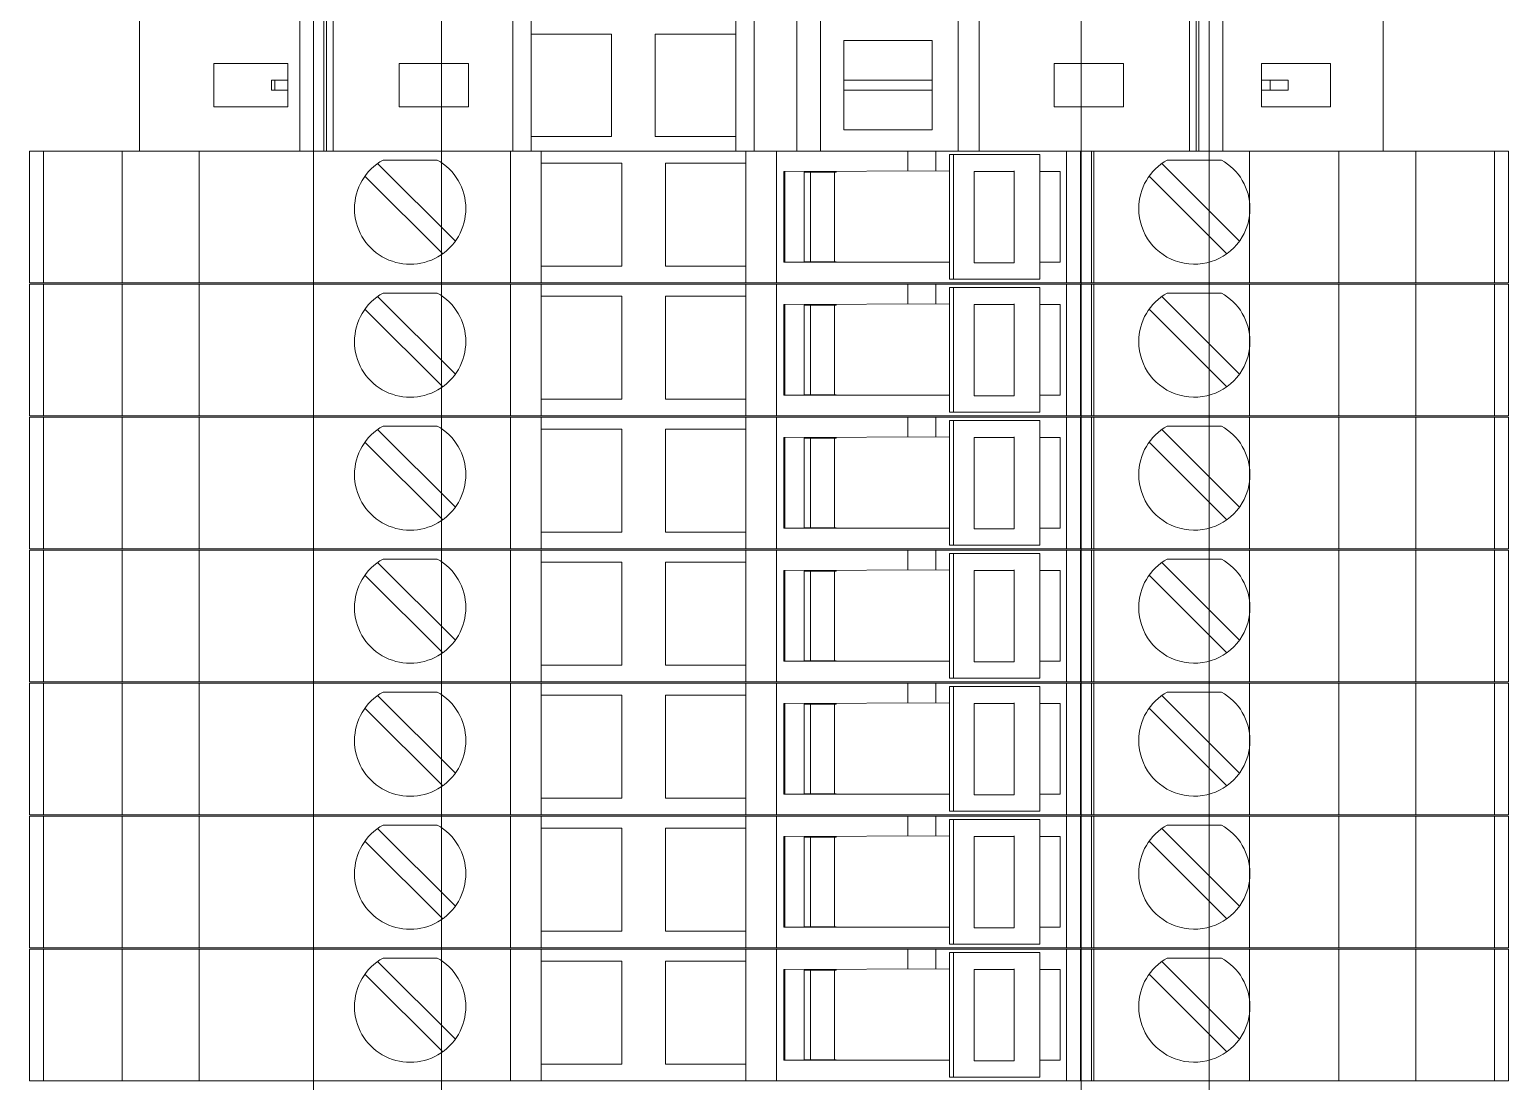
# Model space of a CAD drawing. Header units: millimetres. Extents: x 4962 to 7449, y 754 to 2938.
# Drawn here: x 6796.5 to 6854.3, y 1768.1 to 1809.2 of the extents above; entities that cross this region are included whole.
import ezdxf

# ---------------------------------------------------------------- set-up
doc = ezdxf.new("R2010")
doc.units = ezdxf.units.MM
doc.layers.add('000-PI-Oprema', color=30, linetype='Continuous', lineweight=5)
doc.layers.add('004-PI-DIN Šina', color=3, linetype='Continuous')

msp = doc.modelspace()

# ---------------------------------------------------------------- linework, layer by layer
at = {"color": 0, "linetype": 'ByBlock', "lineweight": 0, "ltscale": 0.25}
msp.add_lwpolyline([(6800.846, 1811.785), (6800.846, 1804.435), (6849.446, 1804.435), (6849.446, 1811.785), (6800.846, 1811.785)], dxfattribs=at)
at = {"layer": '000-PI-Oprema', "color": 0, "linetype": 'ByBlock', "lineweight": 0}
for p, q in [((6800.846, 1811.785), (6800.846, 1804.435)), ((6849.446, 1804.435), (6849.446, 1811.785)), ((6807.112, 1804.435), (6807.112, 1809.585)), ((6808.048, 1804.435), (6808.048, 1809.585)), ((6808.149, 1809.585), (6808.149, 1804.435)), ((6808.407, 1809.585), (6808.407, 1804.435)), ((6815.428, 1804.435), (6815.428, 1809.585)), ((6816.146, 1809.01), (6816.146, 1809.585)), ((6824.146, 1809.585), (6824.146, 1809.01)), ((6824.865, 1804.435), (6824.865, 1809.585)), ((6826.537, 1809.585), (6826.537, 1804.435)), ((6827.462, 1809.585), (6827.462, 1804.435)), ((6832.836, 1809.585), (6832.836, 1804.435)), ((6833.656, 1804.435), (6833.656, 1809.585)), ((6841.886, 1809.585), (6841.886, 1804.435)), ((6842.144, 1804.435), (6842.144, 1809.585)), ((6842.244, 1804.435), (6842.244, 1809.585)), ((6843.181, 1804.435), (6843.181, 1809.585)), ((6816.146, 1805.01), (6816.146, 1809.01)), ((6816.146, 1809.01), (6819.296, 1809.01)), ((6819.296, 1809.01), (6819.296, 1805.01)), ((6820.996, 1809.01), (6824.146, 1809.01)), ((6820.996, 1805.01), (6820.996, 1809.01)), ((6824.146, 1809.01), (6824.146, 1805.01)), ((6828.371, 1808.76), (6831.821, 1808.76)), ((6828.371, 1807.21), (6828.371, 1808.76)), ((6831.821, 1808.76), (6831.821, 1807.21)), ((6803.746, 1806.16), (6803.746, 1807.86)), ((6803.746, 1807.86), (6806.646, 1807.86)), ((6806.646, 1807.86), (6806.646, 1807.21)), ((6810.996, 1807.86), (6813.696, 1807.86)), ((6810.996, 1806.16), (6810.996, 1807.86)), ((6813.696, 1807.86), (6813.696, 1806.16)), ((6836.596, 1807.86), (6839.296, 1807.86)), ((6836.596, 1806.16), (6836.596, 1807.86)), ((6839.296, 1807.86), (6839.296, 1806.16)), ((6844.696, 1807.21), (6844.696, 1807.86)), ((6844.696, 1807.86), (6847.396, 1807.86)), ((6847.396, 1807.86), (6847.396, 1806.16)), ((6806.132, 1807.21), (6806.001, 1807.21)), ((6806.001, 1806.81), (6806.001, 1807.21)), ((6806.132, 1807.21), (6806.132, 1806.81)), ((6806.132, 1807.21), (6806.646, 1807.21)), ((6806.646, 1807.21), (6806.646, 1806.81)), ((6828.371, 1807.21), (6831.821, 1807.21)), ((6828.371, 1806.81), (6828.371, 1807.21)), ((6831.821, 1807.21), (6831.821, 1806.81)), ((6844.696, 1806.81), (6844.696, 1807.21)), ((6844.696, 1807.21), (6845.032, 1807.21)), ((6845.032, 1807.21), (6845.032, 1806.81)), ((6845.732, 1807.21), (6845.032, 1807.21)), ((6845.732, 1807.21), (6845.732, 1806.81)), ((6806.132, 1806.81), (6806.001, 1806.81)), ((6806.132, 1806.81), (6806.646, 1806.81)), ((6806.646, 1806.81), (6806.646, 1806.16)), ((6828.371, 1806.81), (6831.821, 1806.81)), ((6828.371, 1805.26), (6828.371, 1806.81)), ((6831.821, 1806.81), (6831.821, 1805.26)), ((6844.696, 1806.81), (6845.032, 1806.81)), ((6844.696, 1806.16), (6844.696, 1806.81)), ((6845.732, 1806.81), (6845.032, 1806.81)), ((6806.646, 1806.16), (6803.746, 1806.16)), ((6813.696, 1806.16), (6810.996, 1806.16)), ((6839.296, 1806.16), (6836.596, 1806.16)), ((6847.396, 1806.16), (6844.696, 1806.16)), ((6831.821, 1805.26), (6828.371, 1805.26)), ((6819.296, 1805.01), (6816.146, 1805.01)), ((6816.146, 1804.435), (6816.146, 1805.01)), ((6824.146, 1805.01), (6820.996, 1805.01)), ((6824.146, 1805.01), (6824.146, 1804.435)), ((6796.546, 1804.435), (6815.346, 1804.435)), ((6796.546, 1799.285), (6796.546, 1804.435)), ((6797.093, 1804.435), (6797.093, 1799.285)), ((6800.17, 1799.285), (6800.17, 1804.435)), ((6803.17, 1799.285), (6803.17, 1804.435)), ((6808.048, 1804.435), (6807.112, 1804.435)), ((6808.149, 1804.435), (6808.048, 1804.435)), ((6808.407, 1804.435), (6808.149, 1804.435)), ((6810.151, 1803.95), (6813.187, 1800.915)), ((6810.363, 1804.085), (6810.363, 1804.085)), ((6812.48, 1804.085), (6810.363, 1804.085)), ((6812.48, 1804.085), (6812.48, 1804.085)), ((6815.346, 1804.435), (6816.546, 1804.435)), ((6815.346, 1799.285), (6815.346, 1804.435)), ((6815.428, 1804.435), (6816.146, 1804.435)), ((6824.546, 1804.435), (6816.546, 1804.435)), ((6816.546, 1804.435), (6816.546, 1804.435)), ((6816.546, 1799.285), (6816.546, 1804.435)), ((6816.546, 1803.96), (6816.546, 1803.96)), ((6819.696, 1803.96), (6816.546, 1803.96)), ((6819.696, 1799.935), (6819.696, 1803.96)), ((6819.696, 1803.96), (6819.696, 1803.96)), ((6821.396, 1803.96), (6821.396, 1799.935)), ((6821.396, 1803.96), (6821.396, 1803.96)), ((6824.546, 1803.96), (6821.396, 1803.96)), ((6824.546, 1804.435), (6825.746, 1804.435)), ((6824.546, 1804.435), (6824.546, 1804.435)), ((6824.546, 1804.435), (6824.546, 1799.285)), ((6824.546, 1803.96), (6824.546, 1803.96)), ((6825.746, 1804.435), (6830.871, 1804.435)), ((6825.746, 1804.435), (6825.746, 1799.285)), ((6830.346, 1804.435), (6830.346, 1804.435)), ((6831.967, 1804.435), (6830.871, 1804.435)), ((6830.871, 1804.435), (6830.871, 1804.435)), ((6830.871, 1804.435), (6830.874, 1803.654)), ((6831.971, 1804.435), (6831.967, 1804.435)), ((6831.971, 1804.435), (6854.346, 1804.435)), ((6831.971, 1804.435), (6831.971, 1804.435)), ((6831.971, 1803.658), (6831.971, 1804.435)), ((6832.505, 1804.295), (6832.663, 1804.295)), ((6832.505, 1804.295), (6832.505, 1803.61)), ((6832.663, 1804.295), (6832.663, 1799.425)), ((6832.663, 1804.295), (6836.034, 1804.295)), ((6835.396, 1804.435), (6835.396, 1804.435)), ((6836.034, 1799.425), (6836.034, 1804.295)), ((6836.034, 1804.295), (6836.034, 1804.295)), ((6837.077, 1799.285), (6837.077, 1804.435)), ((6837.619, 1804.435), (6837.619, 1799.285)), ((6838.046, 1804.435), (6838.046, 1804.435)), ((6838.046, 1804.435), (6838.046, 1799.285)), ((6838.146, 1799.285), (6838.146, 1804.435)), ((6840.801, 1803.95), (6840.801, 1803.95)), ((6840.801, 1803.95), (6843.837, 1800.915)), ((6841.013, 1804.085), (6841.013, 1804.085)), ((6841.013, 1804.085), (6843.13, 1804.085)), ((6843.13, 1804.085), (6843.13, 1804.085)), ((6844.222, 1799.285), (6844.222, 1804.435)), ((6847.722, 1799.285), (6847.722, 1804.435)), ((6850.722, 1799.285), (6850.722, 1804.435)), ((6853.799, 1804.435), (6853.799, 1799.285)), ((6854.346, 1799.285), (6854.346, 1804.435)), ((6812.692, 1800.42), (6809.656, 1803.455)), ((6815.346, 1803.485), (6815.346, 1800.885)), ((6815.346, 1803.485), (6815.346, 1803.485)), ((6826.021, 1803.635), (6832.505, 1803.66)), ((6826.021, 1803.635), (6826.021, 1803.635)), ((6826.021, 1800.085), (6826.021, 1803.635)), ((6826.071, 1803.635), (6826.071, 1800.085)), ((6826.821, 1803.61), (6827.071, 1803.61)), ((6826.821, 1803.61), (6826.821, 1803.61)), ((6826.821, 1800.11), (6826.821, 1803.61)), ((6827.071, 1800.085), (6827.071, 1803.635)), ((6827.071, 1803.61), (6828.071, 1803.61)), ((6828.008, 1800.11), (6828.008, 1803.61)), ((6828.071, 1803.635), (6828.071, 1803.61)), ((6832.505, 1803.61), (6832.505, 1800.11)), ((6833.46, 1803.635), (6835.027, 1803.635)), ((6833.46, 1803.635), (6833.46, 1800.11)), ((6835.027, 1800.06), (6835.027, 1803.66)), ((6836.034, 1803.635), (6836.821, 1803.635)), ((6836.821, 1803.635), (6836.821, 1803.635)), ((6836.821, 1800.085), (6836.821, 1803.635)), ((6838.146, 1800.885), (6838.146, 1803.485)), ((6838.146, 1803.485), (6838.146, 1803.485)), ((6840.306, 1803.455), (6840.306, 1803.455)), ((6843.342, 1800.42), (6840.306, 1803.455)), ((6815.346, 1800.885), (6815.346, 1800.885)), ((6838.146, 1800.885), (6838.146, 1800.885)), ((6843.837, 1800.915), (6843.837, 1800.915)), ((6816.546, 1799.935), (6816.546, 1799.935)), ((6816.546, 1799.935), (6819.696, 1799.935)), ((6819.696, 1799.935), (6819.696, 1799.935)), ((6821.396, 1799.935), (6824.546, 1799.935)), ((6821.396, 1799.935), (6821.396, 1799.935)), ((6824.546, 1799.935), (6824.546, 1799.935)), ((6826.021, 1800.085), (6832.505, 1800.085)), ((6826.021, 1800.085), (6826.021, 1800.085)), ((6826.821, 1800.11), (6826.821, 1800.11)), ((6826.821, 1800.11), (6827.071, 1800.11)), ((6827.071, 1800.11), (6828.071, 1800.11)), ((6828.071, 1800.11), (6828.071, 1800.085)), ((6832.505, 1799.425), (6832.505, 1800.11)), ((6833.46, 1800.11), (6833.46, 1800.06)), ((6833.618, 1800.06), (6833.46, 1800.06)), ((6835.027, 1800.06), (6833.618, 1800.06)), ((6836.034, 1800.085), (6836.821, 1800.085)), ((6836.821, 1800.085), (6836.821, 1800.085)), ((6843.342, 1800.42), (6843.342, 1800.42)), ((6832.505, 1799.425), (6832.663, 1799.425)), ((6832.663, 1799.425), (6836.034, 1799.425)), ((6836.034, 1799.425), (6836.034, 1799.425)), ((6796.546, 1799.285), (6797.229, 1799.285)), ((6796.546, 1799.285), (6815.346, 1799.285)), ((6796.546, 1799.235), (6815.346, 1799.235)), ((6796.546, 1794.085), (6796.546, 1799.235)), ((6797.093, 1799.235), (6797.093, 1794.085)), ((6800.17, 1794.085), (6800.17, 1799.235)), ((6803.17, 1794.085), (6803.17, 1799.235)), ((6810.151, 1798.75), (6813.187, 1795.715)), ((6810.363, 1798.885), (6810.363, 1798.885)), ((6812.48, 1798.885), (6810.363, 1798.885)), ((6812.48, 1798.885), (6812.48, 1798.885)), ((6815.346, 1799.285), (6816.546, 1799.285)), ((6815.346, 1799.235), (6816.546, 1799.235)), ((6815.346, 1794.085), (6815.346, 1799.235)), ((6816.546, 1799.285), (6816.546, 1799.285)), ((6824.546, 1799.285), (6816.546, 1799.285)), ((6824.546, 1799.235), (6816.546, 1799.235)), ((6816.546, 1799.235), (6816.546, 1799.235)), ((6816.546, 1794.085), (6816.546, 1799.235)), ((6816.546, 1798.76), (6816.546, 1798.76)), ((6819.696, 1798.76), (6816.546, 1798.76)), ((6819.696, 1794.735), (6819.696, 1798.76)), ((6819.696, 1798.76), (6819.696, 1798.76)), ((6821.396, 1798.76), (6821.396, 1794.735)), ((6821.396, 1798.76), (6821.396, 1798.76)), ((6824.546, 1798.76), (6821.396, 1798.76)), ((6824.546, 1799.285), (6824.546, 1799.285)), ((6824.546, 1799.285), (6825.746, 1799.285)), ((6824.546, 1799.235), (6825.746, 1799.235)), ((6824.546, 1799.235), (6824.546, 1799.235)), ((6824.546, 1799.235), (6824.546, 1794.085)), ((6824.546, 1798.76), (6824.546, 1798.76)), ((6825.746, 1799.285), (6843.946, 1799.285)), ((6825.746, 1799.235), (6830.871, 1799.235)), ((6825.746, 1799.235), (6825.746, 1794.085)), ((6830.346, 1799.285), (6830.346, 1799.285)), ((6830.346, 1799.235), (6830.346, 1799.235)), ((6831.967, 1799.235), (6830.871, 1799.235)), ((6830.871, 1799.235), (6830.871, 1799.235)), ((6830.871, 1799.235), (6830.874, 1798.454)), ((6831.971, 1799.235), (6831.967, 1799.235)), ((6831.971, 1799.235), (6854.346, 1799.235)), ((6831.971, 1799.235), (6831.971, 1799.235)), ((6831.971, 1798.458), (6831.971, 1799.235)), ((6832.505, 1799.095), (6832.663, 1799.095)), ((6832.505, 1799.095), (6832.505, 1798.41)), ((6832.663, 1799.095), (6832.663, 1794.225)), ((6832.663, 1799.095), (6836.034, 1799.095)), ((6835.396, 1799.285), (6835.396, 1799.285)), ((6835.396, 1799.235), (6835.396, 1799.235)), ((6836.034, 1794.225), (6836.034, 1799.095)), ((6836.034, 1799.095), (6836.034, 1799.095)), ((6837.077, 1794.085), (6837.077, 1799.235)), ((6837.619, 1799.235), (6837.619, 1794.085)), ((6838.046, 1799.285), (6838.046, 1799.285)), ((6838.046, 1799.235), (6838.046, 1799.235)), ((6838.046, 1799.235), (6838.046, 1794.085)), ((6838.146, 1794.085), (6838.146, 1799.235)), ((6840.801, 1798.75), (6840.801, 1798.75)), ((6840.801, 1798.75), (6843.837, 1795.715)), ((6841.013, 1798.885), (6841.013, 1798.885)), ((6841.013, 1798.885), (6843.13, 1798.885)), ((6843.13, 1798.885), (6843.13, 1798.885)), ((6854.346, 1799.285), (6843.946, 1799.285)), ((6844.222, 1794.085), (6844.222, 1799.235)), ((6847.722, 1794.085), (6847.722, 1799.235)), ((6850.722, 1794.085), (6850.722, 1799.235)), ((6853.799, 1799.235), (6853.799, 1794.085)), ((6854.346, 1794.085), (6854.346, 1799.235)), ((6812.692, 1795.22), (6809.656, 1798.255)), ((6815.346, 1798.285), (6815.346, 1795.685)), ((6815.346, 1798.285), (6815.346, 1798.285)), ((6826.021, 1798.435), (6832.505, 1798.46)), ((6826.021, 1798.435), (6826.021, 1798.435)), ((6826.021, 1794.885), (6826.021, 1798.435)), ((6826.071, 1798.435), (6826.071, 1794.885)), ((6826.821, 1798.41), (6827.071, 1798.41)), ((6826.821, 1798.41), (6826.821, 1798.41)), ((6826.821, 1794.91), (6826.821, 1798.41)), ((6827.071, 1794.885), (6827.071, 1798.435)), ((6827.071, 1798.41), (6828.071, 1798.41)), ((6828.008, 1794.91), (6828.008, 1798.41)), ((6828.071, 1798.435), (6828.071, 1798.41)), ((6832.505, 1798.41), (6832.505, 1794.91)), ((6833.46, 1798.435), (6835.027, 1798.435)), ((6833.46, 1798.435), (6833.46, 1794.91)), ((6835.027, 1794.86), (6835.027, 1798.46)), ((6836.034, 1798.435), (6836.821, 1798.435)), ((6836.821, 1798.435), (6836.821, 1798.435)), ((6836.821, 1794.885), (6836.821, 1798.435)), ((6838.146, 1795.685), (6838.146, 1798.285)), ((6838.146, 1798.285), (6838.146, 1798.285)), ((6840.306, 1798.255), (6840.306, 1798.255)), ((6843.342, 1795.22), (6840.306, 1798.255)), ((6815.346, 1795.685), (6815.346, 1795.685)), ((6838.146, 1795.685), (6838.146, 1795.685)), ((6843.837, 1795.715), (6843.837, 1795.715)), ((6816.546, 1794.735), (6816.546, 1794.735)), ((6816.546, 1794.735), (6819.696, 1794.735)), ((6819.696, 1794.735), (6819.696, 1794.735)), ((6821.396, 1794.735), (6824.546, 1794.735)), ((6821.396, 1794.735), (6821.396, 1794.735)), ((6824.546, 1794.735), (6824.546, 1794.735)), ((6826.021, 1794.885), (6832.505, 1794.885)), ((6826.021, 1794.885), (6826.021, 1794.885)), ((6826.821, 1794.91), (6826.821, 1794.91)), ((6826.821, 1794.91), (6827.071, 1794.91)), ((6827.071, 1794.91), (6828.071, 1794.91)), ((6828.071, 1794.91), (6828.071, 1794.885)), ((6832.505, 1794.225), (6832.505, 1794.91)), ((6833.46, 1794.91), (6833.46, 1794.86)), ((6833.618, 1794.86), (6833.46, 1794.86)), ((6835.027, 1794.86), (6833.618, 1794.86)), ((6836.034, 1794.885), (6836.821, 1794.885)), ((6836.821, 1794.885), (6836.821, 1794.885)), ((6843.342, 1795.22), (6843.342, 1795.22)), ((6832.505, 1794.225), (6832.663, 1794.225)), ((6832.663, 1794.225), (6836.034, 1794.225)), ((6836.034, 1794.225), (6836.034, 1794.225)), ((6796.546, 1794.085), (6797.229, 1794.085)), ((6796.546, 1794.085), (6815.346, 1794.085)), ((6796.546, 1794.035), (6815.346, 1794.035)), ((6796.546, 1788.885), (6796.546, 1794.035)), ((6797.093, 1794.035), (6797.093, 1788.885)), ((6800.17, 1788.885), (6800.17, 1794.035)), ((6803.17, 1788.885), (6803.17, 1794.035)), ((6810.151, 1793.55), (6813.187, 1790.515)), ((6810.363, 1793.685), (6810.363, 1793.685)), ((6812.48, 1793.685), (6810.363, 1793.685)), ((6812.48, 1793.685), (6812.48, 1793.685)), ((6815.346, 1794.085), (6816.546, 1794.085)), ((6815.346, 1794.035), (6816.546, 1794.035)), ((6815.346, 1788.885), (6815.346, 1794.035)), ((6816.546, 1794.085), (6816.546, 1794.085)), ((6824.546, 1794.085), (6816.546, 1794.085)), ((6824.546, 1794.035), (6816.546, 1794.035)), ((6816.546, 1794.035), (6816.546, 1794.035)), ((6816.546, 1788.885), (6816.546, 1794.035)), ((6816.546, 1793.56), (6816.546, 1793.56)), ((6819.696, 1793.56), (6816.546, 1793.56)), ((6819.696, 1789.535), (6819.696, 1793.56)), ((6819.696, 1793.56), (6819.696, 1793.56)), ((6821.396, 1793.56), (6821.396, 1789.535)), ((6821.396, 1793.56), (6821.396, 1793.56)), ((6824.546, 1793.56), (6821.396, 1793.56)), ((6824.546, 1794.085), (6824.546, 1794.085)), ((6824.546, 1794.085), (6825.746, 1794.085)), ((6824.546, 1794.035), (6825.746, 1794.035)), ((6824.546, 1794.035), (6824.546, 1794.035)), ((6824.546, 1794.035), (6824.546, 1788.885)), ((6824.546, 1793.56), (6824.546, 1793.56)), ((6825.746, 1794.085), (6843.946, 1794.085)), ((6825.746, 1794.035), (6830.871, 1794.035)), ((6825.746, 1794.035), (6825.746, 1788.885)), ((6830.346, 1794.085), (6830.346, 1794.085)), ((6830.346, 1794.035), (6830.346, 1794.035)), ((6831.967, 1794.035), (6830.871, 1794.035)), ((6830.871, 1794.035), (6830.871, 1794.035)), ((6830.871, 1794.035), (6830.874, 1793.254)), ((6831.971, 1794.035), (6831.967, 1794.035)), ((6831.971, 1794.035), (6854.346, 1794.035)), ((6831.971, 1794.035), (6831.971, 1794.035)), ((6831.971, 1793.258), (6831.971, 1794.035)), ((6832.505, 1793.895), (6832.663, 1793.895)), ((6832.505, 1793.895), (6832.505, 1793.21)), ((6832.663, 1793.895), (6832.663, 1789.025)), ((6832.663, 1793.895), (6836.034, 1793.895)), ((6835.396, 1794.085), (6835.396, 1794.085)), ((6835.396, 1794.035), (6835.396, 1794.035)), ((6836.034, 1789.025), (6836.034, 1793.895)), ((6836.034, 1793.895), (6836.034, 1793.895)), ((6837.077, 1788.885), (6837.077, 1794.035)), ((6837.619, 1794.035), (6837.619, 1788.885)), ((6838.046, 1794.085), (6838.046, 1794.085)), ((6838.046, 1794.035), (6838.046, 1794.035)), ((6838.046, 1794.035), (6838.046, 1788.885)), ((6838.146, 1788.885), (6838.146, 1794.035)), ((6840.801, 1793.55), (6840.801, 1793.55)), ((6840.801, 1793.55), (6843.837, 1790.515)), ((6841.013, 1793.685), (6841.013, 1793.685)), ((6841.013, 1793.685), (6843.13, 1793.685)), ((6843.13, 1793.685), (6843.13, 1793.685)), ((6854.346, 1794.085), (6843.946, 1794.085)), ((6844.222, 1788.885), (6844.222, 1794.035)), ((6847.722, 1788.885), (6847.722, 1794.035)), ((6850.722, 1788.885), (6850.722, 1794.035)), ((6853.799, 1794.035), (6853.799, 1788.885)), ((6854.346, 1788.885), (6854.346, 1794.035)), ((6812.692, 1790.02), (6809.656, 1793.055)), ((6815.346, 1793.085), (6815.346, 1790.485)), ((6815.346, 1793.085), (6815.346, 1793.085)), ((6826.021, 1793.235), (6832.505, 1793.26)), ((6826.021, 1793.235), (6826.021, 1793.235)), ((6826.021, 1789.685), (6826.021, 1793.235)), ((6826.071, 1793.235), (6826.071, 1789.685)), ((6826.821, 1793.21), (6827.071, 1793.21)), ((6826.821, 1793.21), (6826.821, 1793.21)), ((6826.821, 1789.71), (6826.821, 1793.21)), ((6827.071, 1789.685), (6827.071, 1793.235)), ((6827.071, 1793.21), (6828.071, 1793.21)), ((6828.008, 1789.71), (6828.008, 1793.21)), ((6828.071, 1793.235), (6828.071, 1793.21)), ((6832.505, 1793.21), (6832.505, 1789.71)), ((6833.46, 1793.235), (6835.027, 1793.235)), ((6833.46, 1793.235), (6833.46, 1789.71)), ((6835.027, 1789.66), (6835.027, 1793.26)), ((6836.034, 1793.235), (6836.821, 1793.235)), ((6836.821, 1793.235), (6836.821, 1793.235)), ((6836.821, 1789.685), (6836.821, 1793.235)), ((6838.146, 1790.485), (6838.146, 1793.085)), ((6838.146, 1793.085), (6838.146, 1793.085)), ((6840.306, 1793.055), (6840.306, 1793.055)), ((6843.342, 1790.02), (6840.306, 1793.055)), ((6815.346, 1790.485), (6815.346, 1790.485)), ((6838.146, 1790.485), (6838.146, 1790.485)), ((6843.837, 1790.515), (6843.837, 1790.515)), ((6816.546, 1789.535), (6816.546, 1789.535)), ((6816.546, 1789.535), (6819.696, 1789.535)), ((6819.696, 1789.535), (6819.696, 1789.535)), ((6821.396, 1789.535), (6824.546, 1789.535)), ((6821.396, 1789.535), (6821.396, 1789.535)), ((6824.546, 1789.535), (6824.546, 1789.535)), ((6826.021, 1789.685), (6832.505, 1789.685)), ((6826.021, 1789.685), (6826.021, 1789.685)), ((6826.821, 1789.71), (6826.821, 1789.71)), ((6826.821, 1789.71), (6827.071, 1789.71)), ((6827.071, 1789.71), (6828.071, 1789.71)), ((6828.071, 1789.71), (6828.071, 1789.685)), ((6832.505, 1789.025), (6832.505, 1789.71)), ((6833.46, 1789.71), (6833.46, 1789.66)), ((6833.618, 1789.66), (6833.46, 1789.66)), ((6835.027, 1789.66), (6833.618, 1789.66)), ((6836.034, 1789.685), (6836.821, 1789.685)), ((6836.821, 1789.685), (6836.821, 1789.685)), ((6843.342, 1790.02), (6843.342, 1790.02)), ((6832.505, 1789.025), (6832.663, 1789.025)), ((6832.663, 1789.025), (6836.034, 1789.025)), ((6836.034, 1789.025), (6836.034, 1789.025)), ((6796.546, 1788.885), (6797.229, 1788.885)), ((6796.546, 1788.885), (6815.346, 1788.885)), ((6796.546, 1788.835), (6815.346, 1788.835)), ((6796.546, 1783.685), (6796.546, 1788.835)), ((6797.093, 1788.835), (6797.093, 1783.685)), ((6800.17, 1783.685), (6800.17, 1788.835)), ((6803.17, 1783.685), (6803.17, 1788.835)), ((6810.151, 1788.35), (6813.187, 1785.315)), ((6810.363, 1788.485), (6810.363, 1788.485)), ((6812.48, 1788.485), (6810.363, 1788.485)), ((6812.48, 1788.485), (6812.48, 1788.485)), ((6815.346, 1788.885), (6816.546, 1788.885)), ((6815.346, 1788.835), (6816.546, 1788.835)), ((6815.346, 1783.685), (6815.346, 1788.835)), ((6816.546, 1788.885), (6816.546, 1788.885)), ((6824.546, 1788.885), (6816.546, 1788.885)), ((6824.546, 1788.835), (6816.546, 1788.835)), ((6816.546, 1788.835), (6816.546, 1788.835)), ((6816.546, 1783.685), (6816.546, 1788.835)), ((6816.546, 1788.36), (6816.546, 1788.36)), ((6819.696, 1788.36), (6816.546, 1788.36)), ((6819.696, 1784.335), (6819.696, 1788.36)), ((6819.696, 1788.36), (6819.696, 1788.36)), ((6821.396, 1788.36), (6821.396, 1784.335)), ((6821.396, 1788.36), (6821.396, 1788.36)), ((6824.546, 1788.36), (6821.396, 1788.36)), ((6824.546, 1788.885), (6824.546, 1788.885)), ((6824.546, 1788.885), (6825.746, 1788.885)), ((6824.546, 1788.835), (6825.746, 1788.835)), ((6824.546, 1788.835), (6824.546, 1788.835)), ((6824.546, 1788.835), (6824.546, 1783.685)), ((6824.546, 1788.36), (6824.546, 1788.36)), ((6825.746, 1788.885), (6843.946, 1788.885)), ((6825.746, 1788.835), (6830.871, 1788.835)), ((6825.746, 1788.835), (6825.746, 1783.685)), ((6830.346, 1788.885), (6830.346, 1788.885)), ((6830.346, 1788.835), (6830.346, 1788.835)), ((6831.967, 1788.835), (6830.871, 1788.835)), ((6830.871, 1788.835), (6830.871, 1788.835)), ((6830.871, 1788.835), (6830.874, 1788.054)), ((6831.971, 1788.835), (6831.967, 1788.835)), ((6831.971, 1788.835), (6854.346, 1788.835)), ((6831.971, 1788.835), (6831.971, 1788.835)), ((6831.971, 1788.058), (6831.971, 1788.835)), ((6832.505, 1788.695), (6832.663, 1788.695)), ((6832.505, 1788.695), (6832.505, 1788.01)), ((6832.663, 1788.695), (6832.663, 1783.825)), ((6832.663, 1788.695), (6836.034, 1788.695)), ((6835.396, 1788.885), (6835.396, 1788.885)), ((6835.396, 1788.835), (6835.396, 1788.835)), ((6836.034, 1783.825), (6836.034, 1788.695)), ((6836.034, 1788.695), (6836.034, 1788.695)), ((6837.077, 1783.685), (6837.077, 1788.835)), ((6837.619, 1788.835), (6837.619, 1783.685)), ((6838.046, 1788.885), (6838.046, 1788.885)), ((6838.046, 1788.835), (6838.046, 1788.835)), ((6838.046, 1788.835), (6838.046, 1783.685)), ((6838.146, 1783.685), (6838.146, 1788.835)), ((6840.801, 1788.35), (6840.801, 1788.35)), ((6840.801, 1788.35), (6843.837, 1785.315)), ((6841.013, 1788.485), (6841.013, 1788.485)), ((6841.013, 1788.485), (6843.13, 1788.485)), ((6843.13, 1788.485), (6843.13, 1788.485)), ((6854.346, 1788.885), (6843.946, 1788.885)), ((6844.222, 1783.685), (6844.222, 1788.835)), ((6847.722, 1783.685), (6847.722, 1788.835)), ((6850.722, 1783.685), (6850.722, 1788.835)), ((6853.799, 1788.835), (6853.799, 1783.685)), ((6854.346, 1783.685), (6854.346, 1788.835)), ((6812.692, 1784.82), (6809.656, 1787.855)), ((6815.346, 1787.885), (6815.346, 1785.285)), ((6815.346, 1787.885), (6815.346, 1787.885)), ((6826.021, 1788.035), (6832.505, 1788.06)), ((6826.021, 1788.035), (6826.021, 1788.035)), ((6826.021, 1784.485), (6826.021, 1788.035)), ((6826.071, 1788.035), (6826.071, 1784.485)), ((6826.821, 1788.01), (6827.071, 1788.01)), ((6826.821, 1788.01), (6826.821, 1788.01)), ((6826.821, 1784.51), (6826.821, 1788.01)), ((6827.071, 1784.485), (6827.071, 1788.035)), ((6827.071, 1788.01), (6828.071, 1788.01)), ((6828.008, 1784.51), (6828.008, 1788.01)), ((6828.071, 1788.035), (6828.071, 1788.01)), ((6832.505, 1788.01), (6832.505, 1784.51)), ((6833.46, 1788.035), (6835.027, 1788.035)), ((6833.46, 1788.035), (6833.46, 1784.51)), ((6835.027, 1784.46), (6835.027, 1788.06)), ((6836.034, 1788.035), (6836.821, 1788.035)), ((6836.821, 1788.035), (6836.821, 1788.035)), ((6836.821, 1784.485), (6836.821, 1788.035)), ((6838.146, 1785.285), (6838.146, 1787.885)), ((6838.146, 1787.885), (6838.146, 1787.885)), ((6840.306, 1787.855), (6840.306, 1787.855)), ((6843.342, 1784.82), (6840.306, 1787.855)), ((6815.346, 1785.285), (6815.346, 1785.285)), ((6838.146, 1785.285), (6838.146, 1785.285)), ((6843.837, 1785.315), (6843.837, 1785.315)), ((6816.546, 1784.335), (6816.546, 1784.335)), ((6816.546, 1784.335), (6819.696, 1784.335)), ((6819.696, 1784.335), (6819.696, 1784.335)), ((6821.396, 1784.335), (6824.546, 1784.335)), ((6821.396, 1784.335), (6821.396, 1784.335)), ((6824.546, 1784.335), (6824.546, 1784.335)), ((6826.021, 1784.485), (6832.505, 1784.485)), ((6826.021, 1784.485), (6826.021, 1784.485)), ((6826.821, 1784.51), (6826.821, 1784.51)), ((6826.821, 1784.51), (6827.071, 1784.51)), ((6827.071, 1784.51), (6828.071, 1784.51)), ((6828.071, 1784.51), (6828.071, 1784.485)), ((6832.505, 1783.825), (6832.505, 1784.51)), ((6833.46, 1784.51), (6833.46, 1784.46)), ((6833.618, 1784.46), (6833.46, 1784.46)), ((6835.027, 1784.46), (6833.618, 1784.46)), ((6836.034, 1784.485), (6836.821, 1784.485)), ((6836.821, 1784.485), (6836.821, 1784.485)), ((6843.342, 1784.82), (6843.342, 1784.82)), ((6832.505, 1783.825), (6832.663, 1783.825)), ((6832.663, 1783.825), (6836.034, 1783.825)), ((6836.034, 1783.825), (6836.034, 1783.825)), ((6796.546, 1783.685), (6797.229, 1783.685)), ((6796.546, 1783.685), (6815.346, 1783.685)), ((6796.546, 1783.635), (6815.346, 1783.635)), ((6796.546, 1778.485), (6796.546, 1783.635)), ((6797.093, 1783.635), (6797.093, 1778.485)), ((6800.17, 1778.485), (6800.17, 1783.635)), ((6803.17, 1778.485), (6803.17, 1783.635)), ((6810.151, 1783.15), (6813.187, 1780.115)), ((6810.363, 1783.285), (6810.363, 1783.285)), ((6812.48, 1783.285), (6810.363, 1783.285)), ((6812.48, 1783.285), (6812.48, 1783.285)), ((6815.346, 1783.685), (6816.546, 1783.685)), ((6815.346, 1783.635), (6816.546, 1783.635)), ((6815.346, 1778.485), (6815.346, 1783.635)), ((6816.546, 1783.685), (6816.546, 1783.685)), ((6824.546, 1783.685), (6816.546, 1783.685)), ((6824.546, 1783.635), (6816.546, 1783.635)), ((6816.546, 1783.635), (6816.546, 1783.635)), ((6816.546, 1778.485), (6816.546, 1783.635)), ((6816.546, 1783.16), (6816.546, 1783.16)), ((6819.696, 1783.16), (6816.546, 1783.16)), ((6819.696, 1779.135), (6819.696, 1783.16)), ((6819.696, 1783.16), (6819.696, 1783.16)), ((6821.396, 1783.16), (6821.396, 1779.135)), ((6821.396, 1783.16), (6821.396, 1783.16)), ((6824.546, 1783.16), (6821.396, 1783.16)), ((6824.546, 1783.685), (6824.546, 1783.685)), ((6824.546, 1783.685), (6825.746, 1783.685)), ((6824.546, 1783.635), (6825.746, 1783.635)), ((6824.546, 1783.635), (6824.546, 1783.635)), ((6824.546, 1783.635), (6824.546, 1778.485)), ((6824.546, 1783.16), (6824.546, 1783.16)), ((6825.746, 1783.685), (6843.946, 1783.685)), ((6825.746, 1783.635), (6830.871, 1783.635)), ((6825.746, 1783.635), (6825.746, 1778.485)), ((6830.346, 1783.685), (6830.346, 1783.685)), ((6830.346, 1783.635), (6830.346, 1783.635)), ((6831.967, 1783.635), (6830.871, 1783.635)), ((6830.871, 1783.635), (6830.871, 1783.635)), ((6830.871, 1783.635), (6830.874, 1782.854)), ((6831.971, 1783.635), (6831.967, 1783.635)), ((6831.971, 1783.635), (6854.346, 1783.635)), ((6831.971, 1783.635), (6831.971, 1783.635)), ((6831.971, 1782.858), (6831.971, 1783.635)), ((6832.505, 1783.495), (6832.663, 1783.495)), ((6832.505, 1783.495), (6832.505, 1782.81)), ((6832.663, 1783.495), (6832.663, 1778.625)), ((6832.663, 1783.495), (6836.034, 1783.495)), ((6835.396, 1783.685), (6835.396, 1783.685)), ((6835.396, 1783.635), (6835.396, 1783.635)), ((6836.034, 1778.625), (6836.034, 1783.495)), ((6836.034, 1783.495), (6836.034, 1783.495)), ((6837.077, 1778.485), (6837.077, 1783.635)), ((6837.619, 1783.635), (6837.619, 1778.485)), ((6838.046, 1783.685), (6838.046, 1783.685)), ((6838.046, 1783.635), (6838.046, 1783.635)), ((6838.046, 1783.635), (6838.046, 1778.485)), ((6838.146, 1778.485), (6838.146, 1783.635)), ((6840.801, 1783.15), (6840.801, 1783.15)), ((6840.801, 1783.15), (6843.837, 1780.115)), ((6841.013, 1783.285), (6841.013, 1783.285)), ((6841.013, 1783.285), (6843.13, 1783.285)), ((6843.13, 1783.285), (6843.13, 1783.285)), ((6854.346, 1783.685), (6843.946, 1783.685)), ((6844.222, 1778.485), (6844.222, 1783.635)), ((6847.722, 1778.485), (6847.722, 1783.635)), ((6850.722, 1778.485), (6850.722, 1783.635)), ((6853.799, 1783.635), (6853.799, 1778.485)), ((6854.346, 1778.485), (6854.346, 1783.635)), ((6812.692, 1779.62), (6809.656, 1782.655)), ((6815.346, 1782.685), (6815.346, 1780.085)), ((6815.346, 1782.685), (6815.346, 1782.685)), ((6826.021, 1782.835), (6832.505, 1782.86)), ((6826.021, 1782.835), (6826.021, 1782.835)), ((6826.021, 1779.285), (6826.021, 1782.835)), ((6826.071, 1782.835), (6826.071, 1779.285)), ((6826.821, 1782.81), (6827.071, 1782.81)), ((6826.821, 1782.81), (6826.821, 1782.81)), ((6826.821, 1779.31), (6826.821, 1782.81)), ((6827.071, 1779.285), (6827.071, 1782.835)), ((6827.071, 1782.81), (6828.071, 1782.81)), ((6828.008, 1779.31), (6828.008, 1782.81)), ((6828.071, 1782.835), (6828.071, 1782.81)), ((6832.505, 1782.81), (6832.505, 1779.31)), ((6833.46, 1782.835), (6835.027, 1782.835)), ((6833.46, 1782.835), (6833.46, 1779.31)), ((6835.027, 1779.26), (6835.027, 1782.86)), ((6836.034, 1782.835), (6836.821, 1782.835)), ((6836.821, 1782.835), (6836.821, 1782.835)), ((6836.821, 1779.285), (6836.821, 1782.835)), ((6838.146, 1780.085), (6838.146, 1782.685)), ((6838.146, 1782.685), (6838.146, 1782.685)), ((6840.306, 1782.655), (6840.306, 1782.655)), ((6843.342, 1779.62), (6840.306, 1782.655)), ((6815.346, 1780.085), (6815.346, 1780.085)), ((6838.146, 1780.085), (6838.146, 1780.085)), ((6843.837, 1780.115), (6843.837, 1780.115)), ((6816.546, 1779.135), (6816.546, 1779.135)), ((6816.546, 1779.135), (6819.696, 1779.135)), ((6819.696, 1779.135), (6819.696, 1779.135)), ((6821.396, 1779.135), (6824.546, 1779.135)), ((6821.396, 1779.135), (6821.396, 1779.135)), ((6824.546, 1779.135), (6824.546, 1779.135)), ((6826.021, 1779.285), (6832.505, 1779.285)), ((6826.021, 1779.285), (6826.021, 1779.285)), ((6826.821, 1779.31), (6826.821, 1779.31)), ((6826.821, 1779.31), (6827.071, 1779.31)), ((6827.071, 1779.31), (6828.071, 1779.31)), ((6828.071, 1779.31), (6828.071, 1779.285)), ((6832.505, 1778.625), (6832.505, 1779.31)), ((6833.46, 1779.31), (6833.46, 1779.26)), ((6833.618, 1779.26), (6833.46, 1779.26)), ((6835.027, 1779.26), (6833.618, 1779.26)), ((6836.034, 1779.285), (6836.821, 1779.285)), ((6836.821, 1779.285), (6836.821, 1779.285)), ((6843.342, 1779.62), (6843.342, 1779.62)), ((6832.505, 1778.625), (6832.663, 1778.625)), ((6832.663, 1778.625), (6836.034, 1778.625)), ((6836.034, 1778.625), (6836.034, 1778.625)), ((6796.546, 1778.485), (6797.229, 1778.485)), ((6796.546, 1778.485), (6815.346, 1778.485)), ((6796.546, 1778.435), (6815.346, 1778.435)), ((6796.546, 1773.285), (6796.546, 1778.435)), ((6797.093, 1778.435), (6797.093, 1773.285)), ((6800.17, 1773.285), (6800.17, 1778.435)), ((6803.17, 1773.285), (6803.17, 1778.435)), ((6810.151, 1777.95), (6813.187, 1774.915)), ((6810.363, 1778.085), (6810.363, 1778.085)), ((6812.48, 1778.085), (6810.363, 1778.085)), ((6812.48, 1778.085), (6812.48, 1778.085)), ((6815.346, 1778.485), (6816.546, 1778.485)), ((6815.346, 1778.435), (6816.546, 1778.435)), ((6815.346, 1773.285), (6815.346, 1778.435)), ((6816.546, 1778.485), (6816.546, 1778.485)), ((6824.546, 1778.485), (6816.546, 1778.485)), ((6824.546, 1778.435), (6816.546, 1778.435)), ((6816.546, 1778.435), (6816.546, 1778.435)), ((6816.546, 1773.285), (6816.546, 1778.435)), ((6816.546, 1777.96), (6816.546, 1777.96)), ((6819.696, 1777.96), (6816.546, 1777.96)), ((6819.696, 1773.935), (6819.696, 1777.96)), ((6819.696, 1777.96), (6819.696, 1777.96)), ((6821.396, 1777.96), (6821.396, 1773.935)), ((6821.396, 1777.96), (6821.396, 1777.96)), ((6824.546, 1777.96), (6821.396, 1777.96)), ((6824.546, 1778.485), (6824.546, 1778.485)), ((6824.546, 1778.485), (6825.746, 1778.485)), ((6824.546, 1778.435), (6825.746, 1778.435)), ((6824.546, 1778.435), (6824.546, 1778.435)), ((6824.546, 1778.435), (6824.546, 1773.285)), ((6824.546, 1777.96), (6824.546, 1777.96)), ((6825.746, 1778.485), (6843.946, 1778.485)), ((6825.746, 1778.435), (6830.871, 1778.435)), ((6825.746, 1778.435), (6825.746, 1773.285)), ((6830.346, 1778.485), (6830.346, 1778.485)), ((6830.346, 1778.435), (6830.346, 1778.435)), ((6831.967, 1778.435), (6830.871, 1778.435)), ((6830.871, 1778.435), (6830.871, 1778.435)), ((6830.871, 1778.435), (6830.874, 1777.654)), ((6831.971, 1778.435), (6831.967, 1778.435)), ((6831.971, 1778.435), (6854.346, 1778.435)), ((6831.971, 1778.435), (6831.971, 1778.435)), ((6831.971, 1777.658), (6831.971, 1778.435)), ((6832.505, 1778.295), (6832.663, 1778.295)), ((6832.505, 1778.295), (6832.505, 1777.61)), ((6832.663, 1778.295), (6832.663, 1773.425)), ((6832.663, 1778.295), (6836.034, 1778.295)), ((6835.396, 1778.485), (6835.396, 1778.485)), ((6835.396, 1778.435), (6835.396, 1778.435)), ((6836.034, 1773.425), (6836.034, 1778.295)), ((6836.034, 1778.295), (6836.034, 1778.295)), ((6837.077, 1773.285), (6837.077, 1778.435)), ((6837.619, 1778.435), (6837.619, 1773.285)), ((6838.046, 1778.485), (6838.046, 1778.485)), ((6838.046, 1778.435), (6838.046, 1778.435)), ((6838.046, 1778.435), (6838.046, 1773.285)), ((6838.146, 1773.285), (6838.146, 1778.435)), ((6840.801, 1777.95), (6840.801, 1777.95)), ((6840.801, 1777.95), (6843.837, 1774.915)), ((6841.013, 1778.085), (6841.013, 1778.085)), ((6841.013, 1778.085), (6843.13, 1778.085)), ((6843.13, 1778.085), (6843.13, 1778.085)), ((6854.346, 1778.485), (6843.946, 1778.485)), ((6844.222, 1773.285), (6844.222, 1778.435)), ((6847.722, 1773.285), (6847.722, 1778.435)), ((6850.722, 1773.285), (6850.722, 1778.435)), ((6853.799, 1778.435), (6853.799, 1773.285)), ((6854.346, 1773.285), (6854.346, 1778.435)), ((6812.692, 1774.42), (6809.656, 1777.455)), ((6815.346, 1777.485), (6815.346, 1774.885)), ((6815.346, 1777.485), (6815.346, 1777.485)), ((6826.021, 1777.635), (6832.505, 1777.66)), ((6826.021, 1777.635), (6826.021, 1777.635)), ((6826.021, 1774.085), (6826.021, 1777.635)), ((6826.071, 1777.635), (6826.071, 1774.085)), ((6826.821, 1777.61), (6827.071, 1777.61)), ((6826.821, 1777.61), (6826.821, 1777.61)), ((6826.821, 1774.11), (6826.821, 1777.61)), ((6827.071, 1774.085), (6827.071, 1777.635)), ((6827.071, 1777.61), (6828.071, 1777.61)), ((6828.008, 1774.11), (6828.008, 1777.61)), ((6828.071, 1777.635), (6828.071, 1777.61)), ((6832.505, 1777.61), (6832.505, 1774.11)), ((6833.46, 1777.635), (6835.027, 1777.635)), ((6833.46, 1777.635), (6833.46, 1774.11)), ((6835.027, 1774.06), (6835.027, 1777.66)), ((6836.034, 1777.635), (6836.821, 1777.635)), ((6836.821, 1777.635), (6836.821, 1777.635)), ((6836.821, 1774.085), (6836.821, 1777.635)), ((6838.146, 1774.885), (6838.146, 1777.485)), ((6838.146, 1777.485), (6838.146, 1777.485)), ((6840.306, 1777.455), (6840.306, 1777.455)), ((6843.342, 1774.42), (6840.306, 1777.455)), ((6815.346, 1774.885), (6815.346, 1774.885)), ((6838.146, 1774.885), (6838.146, 1774.885)), ((6843.837, 1774.915), (6843.837, 1774.915)), ((6816.546, 1773.935), (6816.546, 1773.935)), ((6816.546, 1773.935), (6819.696, 1773.935)), ((6819.696, 1773.935), (6819.696, 1773.935)), ((6821.396, 1773.935), (6824.546, 1773.935)), ((6821.396, 1773.935), (6821.396, 1773.935)), ((6824.546, 1773.935), (6824.546, 1773.935)), ((6826.021, 1774.085), (6832.505, 1774.085)), ((6826.021, 1774.085), (6826.021, 1774.085)), ((6826.821, 1774.11), (6826.821, 1774.11)), ((6826.821, 1774.11), (6827.071, 1774.11)), ((6827.071, 1774.11), (6828.071, 1774.11)), ((6828.071, 1774.11), (6828.071, 1774.085)), ((6832.505, 1773.425), (6832.505, 1774.11)), ((6833.46, 1774.11), (6833.46, 1774.06)), ((6833.618, 1774.06), (6833.46, 1774.06)), ((6835.027, 1774.06), (6833.618, 1774.06)), ((6836.034, 1774.085), (6836.821, 1774.085)), ((6836.821, 1774.085), (6836.821, 1774.085)), ((6843.342, 1774.42), (6843.342, 1774.42)), ((6832.505, 1773.425), (6832.663, 1773.425)), ((6832.663, 1773.425), (6836.034, 1773.425)), ((6836.034, 1773.425), (6836.034, 1773.425)), ((6796.546, 1773.285), (6797.229, 1773.285)), ((6796.546, 1773.285), (6815.346, 1773.285)), ((6796.546, 1773.235), (6815.346, 1773.235)), ((6796.546, 1768.085), (6796.546, 1773.235)), ((6797.093, 1773.235), (6797.093, 1768.085)), ((6800.17, 1768.085), (6800.17, 1773.235)), ((6803.17, 1768.085), (6803.17, 1773.235)), ((6810.151, 1772.75), (6813.187, 1769.715)), ((6810.363, 1772.885), (6810.363, 1772.885)), ((6812.48, 1772.885), (6810.363, 1772.885)), ((6812.48, 1772.885), (6812.48, 1772.885)), ((6815.346, 1773.285), (6816.546, 1773.285)), ((6815.346, 1773.235), (6816.546, 1773.235)), ((6815.346, 1768.085), (6815.346, 1773.235)), ((6816.546, 1773.285), (6816.546, 1773.285)), ((6824.546, 1773.285), (6816.546, 1773.285)), ((6824.546, 1773.235), (6816.546, 1773.235)), ((6816.546, 1773.235), (6816.546, 1773.235)), ((6816.546, 1768.085), (6816.546, 1773.235)), ((6816.546, 1772.76), (6816.546, 1772.76)), ((6819.696, 1772.76), (6816.546, 1772.76)), ((6819.696, 1768.735), (6819.696, 1772.76)), ((6819.696, 1772.76), (6819.696, 1772.76)), ((6821.396, 1772.76), (6821.396, 1768.735)), ((6821.396, 1772.76), (6821.396, 1772.76)), ((6824.546, 1772.76), (6821.396, 1772.76)), ((6824.546, 1773.285), (6824.546, 1773.285)), ((6824.546, 1773.285), (6825.746, 1773.285)), ((6824.546, 1773.235), (6825.746, 1773.235)), ((6824.546, 1773.235), (6824.546, 1773.235)), ((6824.546, 1773.235), (6824.546, 1768.085)), ((6824.546, 1772.76), (6824.546, 1772.76)), ((6825.746, 1773.285), (6843.946, 1773.285)), ((6825.746, 1773.235), (6830.871, 1773.235)), ((6825.746, 1773.235), (6825.746, 1768.085)), ((6830.346, 1773.285), (6830.346, 1773.285)), ((6830.346, 1773.235), (6830.346, 1773.235)), ((6831.967, 1773.235), (6830.871, 1773.235)), ((6830.871, 1773.235), (6830.871, 1773.235)), ((6830.871, 1773.235), (6830.874, 1772.454)), ((6831.971, 1773.235), (6831.967, 1773.235)), ((6831.971, 1773.235), (6854.346, 1773.235)), ((6831.971, 1773.235), (6831.971, 1773.235)), ((6831.971, 1772.458), (6831.971, 1773.235)), ((6832.505, 1773.095), (6832.663, 1773.095)), ((6832.505, 1773.095), (6832.505, 1772.41)), ((6832.663, 1773.095), (6832.663, 1768.225)), ((6832.663, 1773.095), (6836.034, 1773.095)), ((6835.396, 1773.285), (6835.396, 1773.285)), ((6835.396, 1773.235), (6835.396, 1773.235)), ((6836.034, 1768.225), (6836.034, 1773.095)), ((6836.034, 1773.095), (6836.034, 1773.095)), ((6837.077, 1768.085), (6837.077, 1773.235)), ((6837.619, 1773.235), (6837.619, 1768.085)), ((6838.046, 1773.285), (6838.046, 1773.285)), ((6838.046, 1773.235), (6838.046, 1773.235)), ((6838.046, 1773.235), (6838.046, 1768.085)), ((6838.146, 1768.085), (6838.146, 1773.235)), ((6840.801, 1772.75), (6840.801, 1772.75)), ((6840.801, 1772.75), (6843.837, 1769.715)), ((6841.013, 1772.885), (6841.013, 1772.885)), ((6841.013, 1772.885), (6843.13, 1772.885)), ((6843.13, 1772.885), (6843.13, 1772.885)), ((6854.346, 1773.285), (6843.946, 1773.285)), ((6844.222, 1768.085), (6844.222, 1773.235)), ((6847.722, 1768.085), (6847.722, 1773.235)), ((6850.722, 1768.085), (6850.722, 1773.235)), ((6853.799, 1773.235), (6853.799, 1768.085)), ((6854.346, 1768.085), (6854.346, 1773.235)), ((6812.692, 1769.22), (6809.656, 1772.255)), ((6815.346, 1772.285), (6815.346, 1769.685)), ((6815.346, 1772.285), (6815.346, 1772.285)), ((6826.021, 1772.435), (6832.505, 1772.46)), ((6826.021, 1772.435), (6826.021, 1772.435)), ((6826.021, 1768.885), (6826.021, 1772.435)), ((6826.071, 1772.435), (6826.071, 1768.885)), ((6826.821, 1772.41), (6827.071, 1772.41)), ((6826.821, 1772.41), (6826.821, 1772.41)), ((6826.821, 1768.91), (6826.821, 1772.41)), ((6827.071, 1768.885), (6827.071, 1772.435)), ((6827.071, 1772.41), (6828.071, 1772.41)), ((6828.008, 1768.91), (6828.008, 1772.41)), ((6828.071, 1772.435), (6828.071, 1772.41)), ((6832.505, 1772.41), (6832.505, 1768.91)), ((6833.46, 1772.435), (6835.027, 1772.435)), ((6833.46, 1772.435), (6833.46, 1768.91)), ((6835.027, 1768.86), (6835.027, 1772.46)), ((6836.034, 1772.435), (6836.821, 1772.435)), ((6836.821, 1772.435), (6836.821, 1772.435)), ((6836.821, 1768.885), (6836.821, 1772.435)), ((6838.146, 1769.685), (6838.146, 1772.285)), ((6838.146, 1772.285), (6838.146, 1772.285)), ((6840.306, 1772.255), (6840.306, 1772.255)), ((6843.342, 1769.22), (6840.306, 1772.255)), ((6815.346, 1769.685), (6815.346, 1769.685)), ((6838.146, 1769.685), (6838.146, 1769.685)), ((6843.837, 1769.715), (6843.837, 1769.715)), ((6816.546, 1768.735), (6816.546, 1768.735)), ((6816.546, 1768.735), (6819.696, 1768.735)), ((6819.696, 1768.735), (6819.696, 1768.735)), ((6821.396, 1768.735), (6824.546, 1768.735)), ((6821.396, 1768.735), (6821.396, 1768.735)), ((6824.546, 1768.735), (6824.546, 1768.735)), ((6826.021, 1768.885), (6832.505, 1768.885)), ((6826.021, 1768.885), (6826.021, 1768.885)), ((6826.821, 1768.91), (6826.821, 1768.91)), ((6826.821, 1768.91), (6827.071, 1768.91)), ((6827.071, 1768.91), (6828.071, 1768.91)), ((6828.071, 1768.91), (6828.071, 1768.885)), ((6832.505, 1768.225), (6832.505, 1768.91)), ((6833.46, 1768.91), (6833.46, 1768.86)), ((6833.618, 1768.86), (6833.46, 1768.86)), ((6835.027, 1768.86), (6833.618, 1768.86)), ((6836.034, 1768.885), (6836.821, 1768.885)), ((6836.821, 1768.885), (6836.821, 1768.885)), ((6843.342, 1769.22), (6843.342, 1769.22)), ((6832.505, 1768.225), (6832.663, 1768.225)), ((6832.663, 1768.225), (6836.034, 1768.225)), ((6836.034, 1768.225), (6836.034, 1768.225)), ((6796.546, 1768.085), (6797.229, 1768.085)), ((6796.546, 1768.085), (6815.346, 1768.085)), ((6815.346, 1768.085), (6816.546, 1768.085)), ((6816.546, 1768.085), (6816.546, 1768.085)), ((6824.546, 1768.085), (6816.546, 1768.085)), ((6824.546, 1768.085), (6824.546, 1768.085)), ((6824.546, 1768.085), (6825.746, 1768.085)), ((6825.746, 1768.085), (6843.946, 1768.085)), ((6830.346, 1768.085), (6830.346, 1768.085)), ((6835.396, 1768.085), (6835.396, 1768.085)), ((6838.046, 1768.085), (6838.046, 1768.085)), ((6854.346, 1768.085), (6843.946, 1768.085))]:
    msp.add_line(p, q, dxfattribs=at)
at = {"layer": '000-PI-Oprema', "color": 0, "linetype": 'ByBlock', "lineweight": 0, "ltscale": 0.25}
msp.add_line((6849.446, 1804.435), (6800.846, 1804.435), dxfattribs=at)
at = {"layer": '000-PI-Oprema', "color": 0, "linetype": 'ByBlock', "lineweight": 0}
for centre, start, end in [((6811.421, 1802.185), 119.12459, 179.99998), ((6811.421, 1802.185), 0.00002, 60.87541), ((6842.071, 1802.185), 119.12459, 179.99998), ((6842.071, 1802.185), 30.45032, 60.87541), ((6811.421, 1802.185), 179.99998, 0.00002), ((6842.071, 1802.185), 179.99998, 329.54972), ((6811.421, 1796.985), 119.12459, 179.99998), ((6811.421, 1796.985), 0.00002, 60.87541), ((6842.071, 1796.985), 119.12459, 179.99998), ((6842.071, 1796.985), 30.45032, 60.87541), ((6811.421, 1796.985), 179.99998, 0.00002), ((6842.071, 1796.985), 179.99998, 329.54972), ((6811.421, 1791.785), 119.12459, 179.99998), ((6811.421, 1791.785), 0.00002, 60.87541), ((6842.071, 1791.785), 119.12459, 179.99998), ((6842.071, 1791.785), 30.45032, 60.87541), ((6811.421, 1791.785), 179.99998, 0.00002), ((6842.071, 1791.785), 179.99998, 329.54972), ((6811.421, 1786.585), 119.12459, 179.99998), ((6811.421, 1786.585), 0.00002, 60.87541), ((6842.071, 1786.585), 119.12459, 179.99998), ((6842.071, 1786.585), 30.45032, 60.87541), ((6811.421, 1786.585), 179.99998, 0.00002), ((6842.071, 1786.585), 179.99998, 329.54972), ((6811.421, 1781.385), 119.12459, 179.99998), ((6811.421, 1781.385), 0.00002, 60.87541), ((6842.071, 1781.385), 119.12459, 179.99998), ((6842.071, 1781.385), 30.45032, 60.87541), ((6811.421, 1781.385), 179.99998, 0.00002), ((6842.071, 1781.385), 179.99998, 329.54972), ((6811.421, 1776.185), 119.12459, 179.99998), ((6811.421, 1776.185), 0.00002, 60.87541), ((6842.071, 1776.185), 119.12459, 179.99998), ((6842.071, 1776.185), 30.45032, 60.87541), ((6811.421, 1776.185), 179.99998, 0.00002), ((6842.071, 1776.185), 179.99998, 329.54972), ((6811.421, 1770.985), 119.12459, 179.99998), ((6811.421, 1770.985), 0.00002, 60.87541), ((6842.071, 1770.985), 119.12459, 179.99998), ((6842.071, 1770.985), 30.45032, 60.87541), ((6811.421, 1770.985), 179.99998, 0.00002), ((6842.071, 1770.985), 179.99998, 329.54972)]:
    msp.add_arc(centre, 2.175, start, end, dxfattribs=at)
at = {"layer": '000-PI-Oprema', "color": 0, "linetype": 'ByBlock', "lineweight": 0, "extrusion": (0, 0, -1)}
for centre, start_param, end_param in [((6842.071, 1802.185), -2.102255, -1.570796), ((6842.071, 1802.185), -1.570796, -1.039338), ((6842.071, 1796.985), -2.102255, -1.570796), ((6842.071, 1796.985), -1.570796, -1.039338), ((6842.071, 1791.785), -2.102255, -1.570796), ((6842.071, 1791.785), -1.570796, -1.039338), ((6842.071, 1786.585), -2.102255, -1.570796), ((6842.071, 1786.585), -1.570796, -1.039338), ((6842.071, 1781.385), -2.102255, -1.570796), ((6842.071, 1781.385), -1.570796, -1.039338), ((6842.071, 1776.185), -2.102255, -1.570796), ((6842.071, 1776.185), -1.570796, -1.039338), ((6842.071, 1770.985), -2.102255, -1.570796), ((6842.071, 1770.985), -1.570796, -1.039338)]:
    msp.add_ellipse(centre, major_axis=(0, -2.175), ratio=1, start_param=start_param, end_param=end_param, dxfattribs=at)
at = {"layer": '004-PI-DIN Šina', "color": 0, "linetype": 'ByBlock', "lineweight": 0}
msp.add_lwpolyline([(6807.646, 1177.585), (6842.646, 1177.585), (6842.646, 2607.585), (6807.646, 2607.585)], close=True, dxfattribs=at)
for points in [[(6812.646, 2607.585), (6812.646, 1177.585)], [(6837.646, 2607.585), (6837.646, 1177.585)]]:
    msp.add_lwpolyline(points, dxfattribs=at)

doc.saveas('drawing.dxf')
